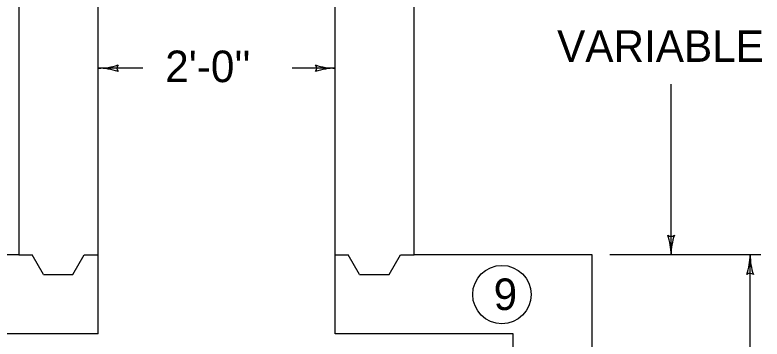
# Model space of a CAD drawing. Extents: x 997.6 to 1036.5, y 998.9 to 1022.5.
# Drawn here: x 1011.234 to 1015.96, y 1006.511 to 1008.565 of the extents above; entities that cross this region are included whole.
import ezdxf

# ---------------------------------------------------------------- set-up
doc = ezdxf.new("R2010")
doc.units = 0
doc.layers.add('1', color=7, linetype='Continuous')

msp = doc.modelspace()

# ---------------------------------------------------------------- linework, layer by layer
at = {"layer": '1'}
for p, q in [((1011.2597, 1007.0449), (1011.2597, 1010.9199)), ((1013.7597, 1007.0449), (1013.7597, 1010.3574)), ((1011.7597, 1006.5449), (1011.7597, 1010.1694)), ((1013.2597, 1006.5449), (1013.2597, 1010.1694)), ((1012.0432, 1008.2278), (1011.7607, 1008.2278)), ((1013.2607, 1008.2278), (1012.9875, 1008.2278)), ((1015.3847, 1007.0449), (1015.3847, 1008.127)), ((1011.2597, 1007.0449), (1010.1347, 1007.0449)), ((1011.2587, 1007.0449), (1011.2597, 1007.0449)), ((1011.2597, 1007.0449), (1011.3418, 1007.0449)), ((1011.414, 1006.9199), (1011.3418, 1007.0449)), ((1011.6003, 1006.9199), (1011.6725, 1007.0449)), ((1011.6725, 1007.0449), (1011.7585, 1007.0449)), ((1013.2587, 1007.0449), (1013.2597, 1007.0449)), ((1013.2597, 1007.0449), (1013.3418, 1007.0449)), ((1013.414, 1006.9199), (1013.3418, 1007.0449)), ((1013.6003, 1006.9199), (1013.6725, 1007.0449)), ((1013.6725, 1007.0449), (1013.7585, 1007.0449)), ((1014.8847, 1007.0449), (1013.7597, 1007.0449)), ((1014.8847, 1002.1074), (1014.8847, 1007.0449)), ((1015.9517, 1007.0449), (1014.9962, 1007.0449)), ((1015.8847, 1005.2945), (1015.8847, 1007.0449)), ((1011.414, 1006.9199), (1011.6003, 1006.9199)), ((1013.414, 1006.9199), (1013.6003, 1006.9199)), ((1011.7597, 1006.5449), (1010.6347, 1006.5449)), ((1014.3847, 1006.5449), (1013.2597, 1006.5449)), ((1014.3847, 1002.9617), (1014.3847, 1006.5449))]:
    msp.add_line(p, q, dxfattribs=at)
msp.add_circle((1014.3145, 1006.7935), 0.1847, dxfattribs=at)
for centre, radius, start, end in [((1011.7607, 1008.6188), 0.3909, 270, 288.6688), ((1011.9094, 1008.2278), 0.0313, 138.7746, 220.8913), ((1013.112, 1008.2279), 0.0313, 318.7746, 40.8913), ((1013.2607, 1008.6188), 0.3909, 251.3472, 269.9939), ((1011.7607, 1008.6188), 0.3909, 269.9878, 270), ((1011.7607, 1007.8369), 0.3909, 71.3472, 89.9939), ((1013.2607, 1007.8369), 0.3909, 90, 108.6688), ((1013.2607, 1007.8369), 0.3909, 89.9878, 90), ((1015.3847, 1007.1936), 0.0313, 228.7746, 310.8913), ((1014.9937, 1007.0449), 0.3909, 0, 18.6688), ((1015.7756, 1007.0449), 0.3909, 161.3472, 179.9939), ((1014.9937, 1007.0449), 0.3909, 359.9878, 0), ((1015.4937, 1007.0449), 0.3909, 341.3472, 359.9939), ((1016.2756, 1007.0449), 0.3909, 179.9878, 180), ((1016.2756, 1007.0449), 0.3909, 180, 198.6688), ((1015.8846, 1006.8963), 0.0313, 48.7746, 130.8913)]:
    msp.add_arc(centre, radius, start, end, dxfattribs=at)

# ---------------------------------------------------------------- texts
for s, p in [('VARIABLE', (1014.6635, 1008.2676)), ("2'-0''", (1012.1842, 1008.1393)), ('9', (1014.262, 1006.6952))]:
    msp.add_text(s, height=0.2, dxfattribs=at).set_placement(p)

doc.saveas('drawing.dxf')
